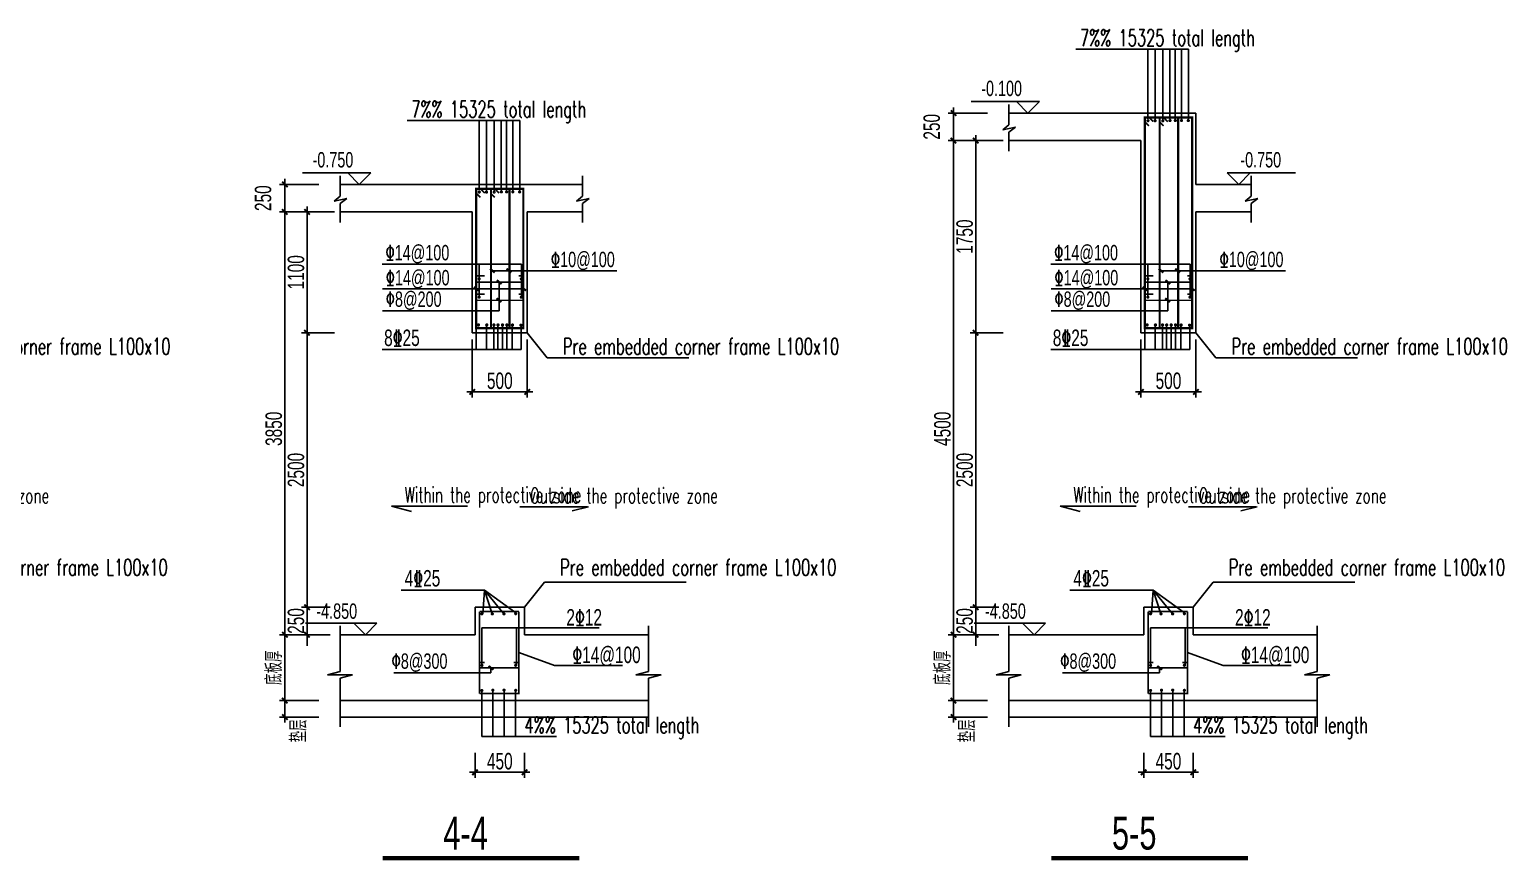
# Model space of a CAD drawing. Extents: x 68709 to 334654, y -65926 to 107615.
# Drawn here: x 180957 to 221328, y 25069 to 47787 of the extents above; entities that cross this region are included whole.
import ezdxf

# ---------------------------------------------------------------- set-up
doc = ezdxf.new("R2010")
doc.units = 0
doc.header["$LTSCALE"] = 2000
doc.header["$MEASUREMENT"] = 0
doc.linetypes.add('RFPM$0$CONTINOUS', pattern=[0])
doc.layers.get('0').update_dxf_attribs({"linetype": 'CONTINUOUS'})
doc.layers.get('Defpoints').update_dxf_attribs({"linetype": 'CONTINUOUS'})
for name, color, linetype in [('RFPM$0$0-详图-line', 6, 'CONTINUOUS'), ('RFPM$0$0-详图-text', 4, 'CONTINUOUS'), ('RFPM$0$0-详图-钢筋', 1, 'CONTINUOUS')]:
    doc.layers.add(name, color=color, linetype=linetype)
doc.styles.add('RFPM$0$link', font='tj03-romand1.shx', dxfattribs={"width": 0.7, "bigfont": 'hztxt5.shx'})
doc.styles.add('TONGJI-FONT', font='simplex.shx', dxfattribs={"width": 0.65})
doc.dimstyles.new('RFPM$0$jg-100p2', dxfattribs={"dimtxt": 300, "dimasz": 100, "dimexe": 100, "dimexo": 100, "dimgap": 50, "dimtad": 1, "dimdec": 0, "dimlfac": 0.5, "dimtxsty": 'RFPM$0$link', "dimblk": 'RFPM$0$0-dim-mark', "dimcen": 100, "dimazin": 2, "dimtfac": 1, "dimtdec": 0, "dimtix": 1, "dimtmove": 2, "dimatfit": 3, "dimldrblk": 'RFPM$0$0-dim-mark', "dimfxl": 0, "dimarcsym": 0})

# ---------------------------------------------------------------- blocks, each defined once
blk = doc.blocks.new('RFPM$0$0-dim-mark')
blk.add_line((-1, 0), (1, 0))
at = {"color": 0, "linetype": 'ByBlock', "const_width": 0.35}
blk.add_lwpolyline([(-0.5, -0.5), (0.5, 0.5)], dxfattribs=at)
blk = doc.blocks.new('*D220')
at = {"layer": 'Defpoints', "color": 0, "transparency": 16777216}
for p in [(518560887, 4145111374), (518561605, 4145111374), (518561605, 4145103674)]:
    blk.add_point(p, dxfattribs=at)
at = {"layer": 'RFPM$0$0-详图-text', "color": 0, "lineweight": -2, "transparency": 16777216}
for p, q in [((518561505, 4145111374), (518560787, 4145111374)), ((518560887, 4145103774), (518560887, 4145111274)), ((518561505, 4145103674), (518560787, 4145103674))]:
    blk.add_line(p, q, dxfattribs=at)
at = {"layer": 'RFPM$0$0-详图-text', "color": 0, "lineweight": -2, "transparency": 16777216, "xscale": 100, "yscale": 100, "zscale": 100}
for p, rotation in [((518560887, 4145111374), 90), ((518560887, 4145103674), 270)]:
    blk.add_blockref('RFPM$0$0-dim-mark', p, dxfattribs=dict(at, rotation=rotation))
at = {"layer": 'RFPM$0$0-详图-text', "color": 0, "transparency": 16777216, "insert": (518560687, 4145107424), "char_height": 300, "attachment_point": 5, "rotation": 90, "style": 'RFPM$0$link'}
blk.add_mtext('\\A1;3850', dxfattribs=at)
blk = doc.blocks.new('*D151')
at = {"layer": 'Defpoints', "color": 0, "transparency": 16777216}
for p in [(518560887, 4145103674), (518561605, 4145103674), (518561605, 4145102474)]:
    blk.add_point(p, dxfattribs=at)
at = {"layer": 'RFPM$0$0-详图-text', "color": 0, "lineweight": -2, "transparency": 16777216}
for p, q in [((518561505, 4145103674), (518560787, 4145103674)), ((518560887, 4145102574), (518560887, 4145103574)), ((518561505, 4145102474), (518560787, 4145102474))]:
    blk.add_line(p, q, dxfattribs=at)
at = {"layer": 'RFPM$0$0-详图-text', "color": 0, "lineweight": -2, "transparency": 16777216, "xscale": 100, "yscale": 100, "zscale": 100}
for p, rotation in [((518560887, 4145103674), 90), ((518560887, 4145102474), 270)]:
    blk.add_blockref('RFPM$0$0-dim-mark', p, dxfattribs=dict(at, rotation=rotation))
at = {"layer": 'RFPM$0$0-详图-text', "color": 0, "transparency": 16777216, "insert": (518560687, 4145103074), "char_height": 300, "attachment_point": 5, "rotation": 90, "style": 'RFPM$0$link'}
blk.add_mtext('\\A1;底板厚', dxfattribs=at)
blk = doc.blocks.new('*D152')
at = {"layer": 'Defpoints', "color": 0, "transparency": 16777216}
for p in [(518560887, 4145102474), (518561605, 4145102474), (518561605, 4145102174)]:
    blk.add_point(p, dxfattribs=at)
at = {"layer": 'RFPM$0$0-详图-text', "color": 0, "lineweight": -2, "transparency": 16777216}
for p, q in [((518561505, 4145102474), (518560787, 4145102474)), ((518560887, 4145102274), (518560887, 4145102374)), ((518561505, 4145102174), (518560787, 4145102174))]:
    blk.add_line(p, q, dxfattribs=at)
at = {"layer": 'RFPM$0$0-详图-text', "color": 0, "lineweight": -2, "transparency": 16777216, "xscale": 100, "yscale": 100, "zscale": 100}
for p, rotation in [((518560887, 4145102474), 90), ((518560887, 4145102174), 270)]:
    blk.add_blockref('RFPM$0$0-dim-mark', p, dxfattribs=dict(at, rotation=rotation))
at = {"layer": 'RFPM$0$0-详图-text', "color": 0, "transparency": 16777216, "insert": (518561137, 4145101924), "char_height": 300, "attachment_point": 5, "rotation": 90, "style": 'RFPM$0$link'}
blk.add_mtext('\\A1;垫层', dxfattribs=at)
blk = doc.blocks.new('*D153')
at = {"layer": 'Defpoints', "color": 0, "transparency": 16777216}
for p in [(518564351, 4145101624), (518565251, 4145101624), (518564351, 4145101169)]:
    blk.add_point(p, dxfattribs=at)
at = {"layer": 'RFPM$0$0-详图-text', "color": 0, "lineweight": -2, "transparency": 16777216}
for p, q in [((518564351, 4145101524), (518564351, 4145101069)), ((518565251, 4145101524), (518565251, 4145101069)), ((518565151, 4145101169), (518564451, 4145101169))]:
    blk.add_line(p, q, dxfattribs=at)
at = {"layer": 'RFPM$0$0-详图-text', "color": 0, "lineweight": -2, "transparency": 16777216, "xscale": 100, "yscale": 100, "zscale": 100, "rotation": 180}
blk.add_blockref('RFPM$0$0-dim-mark', (518564351, 4145101169), dxfattribs=at)
at = {"layer": 'RFPM$0$0-详图-text', "color": 0, "lineweight": -2, "transparency": 16777216, "xscale": 100, "yscale": 100, "zscale": 100}
blk.add_blockref('RFPM$0$0-dim-mark', (518565251, 4145101169), dxfattribs=at)
at = {"layer": 'RFPM$0$0-详图-text', "color": 0, "transparency": 16777216, "insert": (518564801, 4145101369), "char_height": 300, "attachment_point": 5, "style": 'RFPM$0$link'}
blk.add_mtext('\\A1;450', dxfattribs=at)
blk = doc.blocks.new('*D154')
at = {"layer": 'Defpoints', "color": 0, "transparency": 16777216}
for p in [(518560887, 4145111874), (518561605, 4145111874), (518561605, 4145111374)]:
    blk.add_point(p, dxfattribs=at)
at = {"layer": 'RFPM$0$0-详图-text', "color": 0, "lineweight": -2, "transparency": 16777216}
for p, q in [((518561505, 4145111874), (518560787, 4145111874)), ((518560887, 4145111474), (518560887, 4145111774)), ((518561505, 4145111374), (518560787, 4145111374))]:
    blk.add_line(p, q, dxfattribs=at)
at = {"layer": 'RFPM$0$0-详图-text', "color": 0, "lineweight": -2, "transparency": 16777216, "xscale": 100, "yscale": 100, "zscale": 100}
for p, rotation in [((518560887, 4145111874), 90), ((518560887, 4145111374), 270)]:
    blk.add_blockref('RFPM$0$0-dim-mark', p, dxfattribs=dict(at, rotation=rotation))
at = {"layer": 'RFPM$0$0-详图-text', "color": 0, "transparency": 16777216, "insert": (518560492, 4145111624), "char_height": 300, "attachment_point": 5, "rotation": 90, "style": 'RFPM$0$link'}
blk.add_mtext('\\A1;250', dxfattribs=at)
blk = doc.blocks.new('*D155')
at = {"layer": 'Defpoints', "color": 0, "transparency": 16777216}
for p in [(518561812, 4145104174), (518561291, 4145103674), (518561812, 4145103674)]:
    blk.add_point(p, dxfattribs=at)
at = {"layer": 'RFPM$0$0-详图-text', "color": 0, "lineweight": -2, "transparency": 16777216}
for p, q in [((518561291, 4145104274), (518561291, 4145104374)), ((518561712, 4145104174), (518561191, 4145104174)), ((518561291, 4145104174), (518561291, 4145103674)), ((518561712, 4145103674), (518561191, 4145103674)), ((518561291, 4145103574), (518561291, 4145103474))]:
    blk.add_line(p, q, dxfattribs=at)
at = {"layer": 'RFPM$0$0-详图-text', "color": 0, "lineweight": -2, "transparency": 16777216, "xscale": 100, "yscale": 100, "zscale": 100}
for p, rotation in [((518561291, 4145104174), 270), ((518561291, 4145103674), 90)]:
    blk.add_blockref('RFPM$0$0-dim-mark', p, dxfattribs=dict(at, rotation=rotation))
at = {"layer": 'RFPM$0$0-详图-text', "color": 0, "transparency": 16777216, "insert": (518561091, 4145103924), "char_height": 300, "attachment_point": 5, "rotation": 90, "style": 'RFPM$0$link'}
blk.add_mtext('\\A1;250', dxfattribs=at)
blk = doc.blocks.new('*D156')
at = {"layer": 'Defpoints', "color": 0, "transparency": 16777216}
for p in [(518561291, 4145109174), (518561792, 4145109174), (518561812, 4145104174)]:
    blk.add_point(p, dxfattribs=at)
at = {"layer": 'RFPM$0$0-详图-text', "color": 0, "lineweight": -2, "transparency": 16777216}
for p, q in [((518561692, 4145109174), (518561191, 4145109174)), ((518561291, 4145104274), (518561291, 4145109074)), ((518561712, 4145104174), (518561191, 4145104174))]:
    blk.add_line(p, q, dxfattribs=at)
at = {"layer": 'RFPM$0$0-详图-text', "color": 0, "lineweight": -2, "transparency": 16777216, "xscale": 100, "yscale": 100, "zscale": 100}
for p, rotation in [((518561291, 4145109174), 90), ((518561291, 4145104174), 270)]:
    blk.add_blockref('RFPM$0$0-dim-mark', p, dxfattribs=dict(at, rotation=rotation))
at = {"layer": 'RFPM$0$0-详图-text', "color": 0, "transparency": 16777216, "insert": (518561091, 4145106674), "char_height": 300, "attachment_point": 5, "rotation": 90, "style": 'RFPM$0$link'}
blk.add_mtext('\\A1;2500', dxfattribs=at)
blk = doc.blocks.new('*D157')
at = {"layer": 'Defpoints', "color": 0, "transparency": 16777216}
for p in [(518561291, 4145111374), (518561892, 4145111374), (518561892, 4145109174)]:
    blk.add_point(p, dxfattribs=at)
at = {"layer": 'RFPM$0$0-详图-text', "color": 0, "lineweight": -2, "transparency": 16777216}
for p, q in [((518561792, 4145111374), (518561191, 4145111374)), ((518561291, 4145109274), (518561291, 4145111274)), ((518561792, 4145109174), (518561191, 4145109174))]:
    blk.add_line(p, q, dxfattribs=at)
at = {"layer": 'RFPM$0$0-详图-text', "color": 0, "lineweight": -2, "transparency": 16777216, "xscale": 100, "yscale": 100, "zscale": 100}
for p, rotation in [((518561291, 4145111374), 90), ((518561291, 4145109174), 270)]:
    blk.add_blockref('RFPM$0$0-dim-mark', p, dxfattribs=dict(at, rotation=rotation))
at = {"layer": 'RFPM$0$0-详图-text', "color": 0, "transparency": 16777216, "insert": (518561091, 4145110274), "char_height": 300, "attachment_point": 5, "rotation": 90, "style": 'RFPM$0$link'}
blk.add_mtext('\\A1;1100', dxfattribs=at)
blk = doc.blocks.new('*D158')
at = {"layer": 'Defpoints', "color": 0, "transparency": 16777216}
for p in [(518564301, 4145109148), (518565301, 4145109148), (518564301, 4145108097)]:
    blk.add_point(p, dxfattribs=at)
at = {"layer": 'RFPM$0$0-详图-text', "color": 0, "lineweight": -2, "transparency": 16777216}
for p, q in [((518564301, 4145109048), (518564301, 4145107997)), ((518565301, 4145109048), (518565301, 4145107997)), ((518565201, 4145108097), (518564401, 4145108097))]:
    blk.add_line(p, q, dxfattribs=at)
at = {"layer": 'RFPM$0$0-详图-text', "color": 0, "lineweight": -2, "transparency": 16777216, "xscale": 100, "yscale": 100, "zscale": 100, "rotation": 180}
blk.add_blockref('RFPM$0$0-dim-mark', (518564301, 4145108097), dxfattribs=at)
at = {"layer": 'RFPM$0$0-详图-text', "color": 0, "lineweight": -2, "transparency": 16777216, "xscale": 100, "yscale": 100, "zscale": 100}
blk.add_blockref('RFPM$0$0-dim-mark', (518565301, 4145108097), dxfattribs=at)
at = {"layer": 'RFPM$0$0-详图-text', "color": 0, "transparency": 16777216, "insert": (518564801, 4145108297), "char_height": 300, "attachment_point": 5, "style": 'RFPM$0$link'}
blk.add_mtext('\\A1;500', dxfattribs=at)
blk = doc.blocks.new('*D159')
at = {"layer": 'Defpoints', "color": 0, "transparency": 16777216}
for p in [(518573062, 4145112674), (518573780, 4145112674), (518573780, 4145103674)]:
    blk.add_point(p, dxfattribs=at)
at = {"layer": 'RFPM$0$0-详图-text', "color": 0, "lineweight": -2, "transparency": 16777216}
for p, q in [((518573680, 4145112674), (518572962, 4145112674)), ((518573062, 4145103774), (518573062, 4145112574)), ((518573680, 4145103674), (518572962, 4145103674))]:
    blk.add_line(p, q, dxfattribs=at)
at = {"layer": 'RFPM$0$0-详图-text', "color": 0, "lineweight": -2, "transparency": 16777216, "xscale": 100, "yscale": 100, "zscale": 100}
for p, rotation in [((518573062, 4145112674), 90), ((518573062, 4145103674), 270)]:
    blk.add_blockref('RFPM$0$0-dim-mark', p, dxfattribs=dict(at, rotation=rotation))
at = {"layer": 'RFPM$0$0-详图-text', "color": 0, "transparency": 16777216, "insert": (518572862, 4145107424), "char_height": 300, "attachment_point": 5, "rotation": 90, "style": 'RFPM$0$link'}
blk.add_mtext('\\A1;4500', dxfattribs=at)
blk = doc.blocks.new('*D160')
at = {"layer": 'Defpoints', "color": 0, "transparency": 16777216}
for p in [(518573062, 4145103674), (518573780, 4145103674), (518573780, 4145102474)]:
    blk.add_point(p, dxfattribs=at)
at = {"layer": 'RFPM$0$0-详图-text', "color": 0, "lineweight": -2, "transparency": 16777216}
for p, q in [((518573680, 4145103674), (518572962, 4145103674)), ((518573062, 4145102574), (518573062, 4145103574)), ((518573680, 4145102474), (518572962, 4145102474))]:
    blk.add_line(p, q, dxfattribs=at)
at = {"layer": 'RFPM$0$0-详图-text', "color": 0, "lineweight": -2, "transparency": 16777216, "xscale": 100, "yscale": 100, "zscale": 100}
for p, rotation in [((518573062, 4145103674), 90), ((518573062, 4145102474), 270)]:
    blk.add_blockref('RFPM$0$0-dim-mark', p, dxfattribs=dict(at, rotation=rotation))
at = {"layer": 'RFPM$0$0-详图-text', "color": 0, "transparency": 16777216, "insert": (518572862, 4145103074), "char_height": 300, "attachment_point": 5, "rotation": 90, "style": 'RFPM$0$link'}
blk.add_mtext('\\A1;底板厚', dxfattribs=at)
blk = doc.blocks.new('*D161')
at = {"layer": 'Defpoints', "color": 0, "transparency": 16777216}
for p in [(518573062, 4145102474), (518573780, 4145102474), (518573780, 4145102174)]:
    blk.add_point(p, dxfattribs=at)
at = {"layer": 'RFPM$0$0-详图-text', "color": 0, "lineweight": -2, "transparency": 16777216}
for p, q in [((518573680, 4145102474), (518572962, 4145102474)), ((518573062, 4145102274), (518573062, 4145102374)), ((518573680, 4145102174), (518572962, 4145102174))]:
    blk.add_line(p, q, dxfattribs=at)
at = {"layer": 'RFPM$0$0-详图-text', "color": 0, "lineweight": -2, "transparency": 16777216, "xscale": 100, "yscale": 100, "zscale": 100}
for p, rotation in [((518573062, 4145102474), 90), ((518573062, 4145102174), 270)]:
    blk.add_blockref('RFPM$0$0-dim-mark', p, dxfattribs=dict(at, rotation=rotation))
at = {"layer": 'RFPM$0$0-详图-text', "color": 0, "transparency": 16777216, "insert": (518573312, 4145101924), "char_height": 300, "attachment_point": 5, "rotation": 90, "style": 'RFPM$0$link'}
blk.add_mtext('\\A1;垫层', dxfattribs=at)
blk = doc.blocks.new('*D162')
at = {"layer": 'Defpoints', "color": 0, "transparency": 16777216}
for p in [(518576526, 4145101624), (518577426, 4145101624), (518576526, 4145101169)]:
    blk.add_point(p, dxfattribs=at)
at = {"layer": 'RFPM$0$0-详图-text', "color": 0, "lineweight": -2, "transparency": 16777216}
for p, q in [((518576526, 4145101524), (518576526, 4145101069)), ((518577426, 4145101524), (518577426, 4145101069)), ((518577326, 4145101169), (518576626, 4145101169))]:
    blk.add_line(p, q, dxfattribs=at)
at = {"layer": 'RFPM$0$0-详图-text', "color": 0, "lineweight": -2, "transparency": 16777216, "xscale": 100, "yscale": 100, "zscale": 100, "rotation": 180}
blk.add_blockref('RFPM$0$0-dim-mark', (518576526, 4145101169), dxfattribs=at)
at = {"layer": 'RFPM$0$0-详图-text', "color": 0, "lineweight": -2, "transparency": 16777216, "xscale": 100, "yscale": 100, "zscale": 100}
blk.add_blockref('RFPM$0$0-dim-mark', (518577426, 4145101169), dxfattribs=at)
at = {"layer": 'RFPM$0$0-详图-text', "color": 0, "transparency": 16777216, "insert": (518576976, 4145101369), "char_height": 300, "attachment_point": 5, "style": 'RFPM$0$link'}
blk.add_mtext('\\A1;450', dxfattribs=at)
blk = doc.blocks.new('*D163')
at = {"layer": 'Defpoints', "color": 0, "transparency": 16777216}
for p in [(518573062, 4145113174), (518573780, 4145113174), (518573780, 4145112674)]:
    blk.add_point(p, dxfattribs=at)
at = {"layer": 'RFPM$0$0-详图-text', "color": 0, "lineweight": -2, "transparency": 16777216}
for p, q in [((518573680, 4145113174), (518572962, 4145113174)), ((518573062, 4145112774), (518573062, 4145113074)), ((518573680, 4145112674), (518572962, 4145112674))]:
    blk.add_line(p, q, dxfattribs=at)
at = {"layer": 'RFPM$0$0-详图-text', "color": 0, "lineweight": -2, "transparency": 16777216, "xscale": 100, "yscale": 100, "zscale": 100}
for p, rotation in [((518573062, 4145113174), 90), ((518573062, 4145112674), 270)]:
    blk.add_blockref('RFPM$0$0-dim-mark', p, dxfattribs=dict(at, rotation=rotation))
at = {"layer": 'RFPM$0$0-详图-text', "color": 0, "transparency": 16777216, "insert": (518572667, 4145112924), "char_height": 300, "attachment_point": 5, "rotation": 90, "style": 'RFPM$0$link'}
blk.add_mtext('\\A1;250', dxfattribs=at)
blk = doc.blocks.new('*D164')
at = {"layer": 'Defpoints', "color": 0, "transparency": 16777216}
for p in [(518573987, 4145104174), (518573466, 4145103674), (518573987, 4145103674)]:
    blk.add_point(p, dxfattribs=at)
at = {"layer": 'RFPM$0$0-详图-text', "color": 0, "lineweight": -2, "transparency": 16777216}
for p, q in [((518573466, 4145104274), (518573466, 4145104374)), ((518573887, 4145104174), (518573366, 4145104174)), ((518573466, 4145104174), (518573466, 4145103674)), ((518573887, 4145103674), (518573366, 4145103674)), ((518573466, 4145103574), (518573466, 4145103474))]:
    blk.add_line(p, q, dxfattribs=at)
at = {"layer": 'RFPM$0$0-详图-text', "color": 0, "lineweight": -2, "transparency": 16777216, "xscale": 100, "yscale": 100, "zscale": 100}
for p, rotation in [((518573466, 4145104174), 270), ((518573466, 4145103674), 90)]:
    blk.add_blockref('RFPM$0$0-dim-mark', p, dxfattribs=dict(at, rotation=rotation))
at = {"layer": 'RFPM$0$0-详图-text', "color": 0, "transparency": 16777216, "insert": (518573266, 4145103924), "char_height": 300, "attachment_point": 5, "rotation": 90, "style": 'RFPM$0$link'}
blk.add_mtext('\\A1;250', dxfattribs=at)
blk = doc.blocks.new('*D165')
at = {"layer": 'Defpoints', "color": 0, "transparency": 16777216}
for p in [(518573466, 4145109174), (518573967, 4145109174), (518573987, 4145104174)]:
    blk.add_point(p, dxfattribs=at)
at = {"layer": 'RFPM$0$0-详图-text', "color": 0, "lineweight": -2, "transparency": 16777216}
for p, q in [((518573867, 4145109174), (518573366, 4145109174)), ((518573466, 4145104274), (518573466, 4145109074)), ((518573887, 4145104174), (518573366, 4145104174))]:
    blk.add_line(p, q, dxfattribs=at)
at = {"layer": 'RFPM$0$0-详图-text', "color": 0, "lineweight": -2, "transparency": 16777216, "xscale": 100, "yscale": 100, "zscale": 100}
for p, rotation in [((518573466, 4145109174), 90), ((518573466, 4145104174), 270)]:
    blk.add_blockref('RFPM$0$0-dim-mark', p, dxfattribs=dict(at, rotation=rotation))
at = {"layer": 'RFPM$0$0-详图-text', "color": 0, "transparency": 16777216, "insert": (518573266, 4145106674), "char_height": 300, "attachment_point": 5, "rotation": 90, "style": 'RFPM$0$link'}
blk.add_mtext('\\A1;2500', dxfattribs=at)
blk = doc.blocks.new('*D166')
at = {"layer": 'Defpoints', "color": 0, "transparency": 16777216}
for p in [(518573466, 4145112674), (518574067, 4145112674), (518574067, 4145109174)]:
    blk.add_point(p, dxfattribs=at)
at = {"layer": 'RFPM$0$0-详图-text', "color": 0, "lineweight": -2, "transparency": 16777216}
for p, q in [((518573967, 4145112674), (518573366, 4145112674)), ((518573466, 4145109274), (518573466, 4145112574)), ((518573967, 4145109174), (518573366, 4145109174))]:
    blk.add_line(p, q, dxfattribs=at)
at = {"layer": 'RFPM$0$0-详图-text', "color": 0, "lineweight": -2, "transparency": 16777216, "xscale": 100, "yscale": 100, "zscale": 100}
for p, rotation in [((518573466, 4145112674), 90), ((518573466, 4145109174), 270)]:
    blk.add_blockref('RFPM$0$0-dim-mark', p, dxfattribs=dict(at, rotation=rotation))
at = {"layer": 'RFPM$0$0-详图-text', "color": 0, "transparency": 16777216, "insert": (518573266, 4145110924), "char_height": 300, "attachment_point": 5, "rotation": 90, "style": 'RFPM$0$link'}
blk.add_mtext('\\A1;1750', dxfattribs=at)
blk = doc.blocks.new('*D191')
at = {"layer": 'Defpoints', "color": 0, "transparency": 16777216}
for p in [(518576476, 4145109148), (518577476, 4145109148), (518576476, 4145108097)]:
    blk.add_point(p, dxfattribs=at)
at = {"layer": 'RFPM$0$0-详图-text', "color": 0, "lineweight": -2, "transparency": 16777216}
for p, q in [((518576476, 4145109048), (518576476, 4145107997)), ((518577476, 4145109048), (518577476, 4145107997)), ((518577376, 4145108097), (518576576, 4145108097))]:
    blk.add_line(p, q, dxfattribs=at)
at = {"layer": 'RFPM$0$0-详图-text', "color": 0, "lineweight": -2, "transparency": 16777216, "xscale": 100, "yscale": 100, "zscale": 100, "rotation": 180}
blk.add_blockref('RFPM$0$0-dim-mark', (518576476, 4145108097), dxfattribs=at)
at = {"layer": 'RFPM$0$0-详图-text', "color": 0, "lineweight": -2, "transparency": 16777216, "xscale": 100, "yscale": 100, "zscale": 100}
blk.add_blockref('RFPM$0$0-dim-mark', (518577476, 4145108097), dxfattribs=at)
at = {"layer": 'RFPM$0$0-详图-text', "color": 0, "transparency": 16777216, "insert": (518576976, 4145108297), "char_height": 300, "attachment_point": 5, "style": 'RFPM$0$link'}
blk.add_mtext('\\A1;500', dxfattribs=at)
blk = doc.blocks.new('RFPM')
at = {"layer": 'RFPM$0$0-详图-line'}
for p, q in [((518574066.9, 4145113328.1), (518574066.9, 4145112960.8)), ((518574066.9, 4145112960.8), (518573958.2, 4145112869.4)), ((518576476, 4145113174.2), (518574066.9, 4145113174.2)), ((518577126, 4145113174.2), (518576476, 4145113174.2)), ((518577126, 4145113174.2), (518577476, 4145113174.2)), ((518577476, 4145111874.2), (518577476, 4145113174.2)), ((518573958.2, 4145112869.4), (518574189.7, 4145112917.5)), ((518574189.7, 4145112917.5), (518574066.9, 4145112825.5)), ((518574066.9, 4145112825.5), (518574066.9, 4145112478.1)), ((518576476, 4145112674.2), (518574066.9, 4145112674.2)), ((518576476, 4145112674.2), (518576476, 4145109174.2)), ((518561891.8, 4145112028.1), (518561891.8, 4145111660.8)), ((518566308.2, 4145112028.1), (518566308.2, 4145111660.8)), ((518578483.3, 4145112028.1), (518578483.3, 4145111660.8)), ((518561891.8, 4145111660.8), (518561783.1, 4145111569.4)), ((518561783.1, 4145111569.4), (518562014.6, 4145111617.5)), ((518564950.9, 4145111874.2), (518561891.8, 4145111874.2)), ((518562014.6, 4145111617.5), (518561891.8, 4145111525.5)), ((518564950.9, 4145111874.2), (518566308.2, 4145111874.2)), ((518566308.2, 4145111660.8), (518566199.5, 4145111569.4)), ((518566199.5, 4145111569.4), (518566431, 4145111617.5)), ((518566431, 4145111617.5), (518566308.2, 4145111525.5)), ((518577476, 4145111874.2), (518578483.3, 4145111874.2)), ((518578483.3, 4145111660.8), (518578374.6, 4145111569.4)), ((518578374.6, 4145111569.4), (518578606.1, 4145111617.5)), ((518578606.1, 4145111617.5), (518578483.3, 4145111525.5)), ((518561891.8, 4145111525.5), (518561891.8, 4145111178.1)), ((518564300.9, 4145111374.2), (518561891.8, 4145111374.2)), ((518564300.9, 4145111374.2), (518564300.9, 4145109174.2)), ((518565300.9, 4145111374.2), (518566308.2, 4145111374.2)), ((518565300.9, 4145111374.2), (518565300.9, 4145109174.2)), ((518566308.2, 4145111525.5), (518566308.2, 4145111178.1)), ((518577476, 4145111374.2), (518578483.3, 4145111374.2)), ((518577476, 4145111374.2), (518577476, 4145109174.2)), ((518578483.3, 4145111525.5), (518578483.3, 4145111178.1)), ((518565300.9, 4145109174.2), (518564300.9, 4145109174.2)), ((518577476, 4145109174.2), (518576476, 4145109174.2)), ((518565250.9, 4145104174.2), (518564350.9, 4145104174.2)), ((518564350.9, 4145104174.2), (518564350.9, 4145103674.2)), ((518565250.9, 4145104174.2), (518565250.9, 4145103674.2)), ((518577426, 4145104174.2), (518576526, 4145104174.2)), ((518576526, 4145104174.2), (518576526, 4145103674.2)), ((518577426, 4145104174.2), (518577426, 4145103674.2)), ((518561891.8, 4145103003.7), (518561891.8, 4145103834)), ((518567508.9, 4145103003.7), (518567508.9, 4145103834)), ((518574066.9, 4145103003.7), (518574066.9, 4145103834)), ((518579683.9, 4145103003.7), (518579683.9, 4145103834)), ((518564350.9, 4145103674.2), (518561891.8, 4145103674.2)), ((518567508.9, 4145103674.2), (518565250.9, 4145103674.2)), ((518576526, 4145103674.2), (518574066.9, 4145103674.2)), ((518579683.9, 4145103674.2), (518577426, 4145103674.2)), ((518561661.5, 4145102942), (518561891.8, 4145103003.7)), ((518562122.1, 4145102942), (518561661.5, 4145102942)), ((518561891.8, 4145102880.3), (518562122.1, 4145102942)), ((518561891.8, 4145101993.6), (518561891.8, 4145102880.3)), ((518567278.6, 4145102942), (518567508.9, 4145103003.7)), ((518567739.1, 4145102942), (518567278.6, 4145102942)), ((518567508.9, 4145102880.3), (518567739.1, 4145102942)), ((518567508.9, 4145101993.6), (518567508.9, 4145102880.3)), ((518573836.6, 4145102942), (518574066.9, 4145103003.7)), ((518574297.1, 4145102942), (518573836.6, 4145102942)), ((518574066.9, 4145102880.3), (518574297.1, 4145102942)), ((518574066.9, 4145101993.6), (518574066.9, 4145102880.3)), ((518579453.7, 4145102942), (518579683.9, 4145103003.7)), ((518579914.2, 4145102942), (518579453.7, 4145102942)), ((518579683.9, 4145102880.3), (518579914.2, 4145102942)), ((518579683.9, 4145101993.6), (518579683.9, 4145102880.3)), ((518567508.9, 4145102474.2), (518561891.8, 4145102474.2)), ((518579683.9, 4145102474.2), (518574066.9, 4145102474.2)), ((518567508.9, 4145102174.2), (518561891.8, 4145102174.2)), ((518579683.9, 4145102174.2), (518574066.9, 4145102174.2))]:
    blk.add_line(p, q, dxfattribs=at)
at = {"layer": 'RFPM$0$0-详图-text'}
for p, q in [((518577338.7, 4145114336.5), (518575292.4, 4145114336.5)), ((518576599.6, 4145113067.1), (518576599.6, 4145114336.5)), ((518576732.1, 4145113065.9), (518576732.1, 4145114336.5)), ((518576871.4, 4145113065.9), (518576871.4, 4145114336.5)), ((518577002.5, 4145113070), (518577002.5, 4145114336.5)), ((518577096.7, 4145113070), (518577096.7, 4145114336.5)), ((518577214.4, 4145113070), (518577214.4, 4145114336.5)), ((518577338.7, 4145113070), (518577338.7, 4145114336.5)), ((518574626.5, 4145113384.2), (518573382.1, 4145113384.2)), ((518574416.5, 4145113174.2), (518574206.5, 4145113384.2)), ((518574626.5, 4145113384.2), (518574416.5, 4145113174.2)), ((518565163.6, 4145113036.5), (518563117.3, 4145113036.5)), ((518564424.5, 4145111767.1), (518564424.5, 4145113036.5)), ((518564557, 4145111765.9), (518564557, 4145113036.5)), ((518564696.3, 4145111765.9), (518564696.3, 4145113036.5)), ((518564827.4, 4145111770), (518564827.4, 4145113036.5)), ((518564921.6, 4145111770), (518564921.6, 4145113036.5)), ((518565039.3, 4145111770), (518565039.3, 4145113036.5)), ((518565163.6, 4145111770), (518565163.6, 4145113036.5)), ((518562451.5, 4145112084.2), (518561207, 4145112084.2)), ((518562241.5, 4145111874.2), (518562031.5, 4145112084.2)), ((518562451.5, 4145112084.2), (518562241.5, 4145111874.2)), ((518578046.5, 4145112084.2), (518579291, 4145112084.2)), ((518578046.5, 4145112084.2), (518578256.5, 4145111874.2)), ((518578256.5, 4145111874.2), (518578466.5, 4145112084.2)), ((518565193.5, 4145110422.9), (518562661.9, 4145110422.9)), ((518564425.6, 4145109808.1), (518564425.6, 4145110422.9)), ((518566929.5, 4145110303.9), (518564665.1, 4145110303.9)), ((518565193.5, 4145109805.6), (518565193.5, 4145110422.9)), ((518577368.6, 4145110422.9), (518574836.9, 4145110422.9)), ((518576600.7, 4145109808.1), (518576600.7, 4145110422.9)), ((518579104.5, 4145110303.9), (518576840.2, 4145110303.9)), ((518577368.6, 4145109805.6), (518577368.6, 4145110422.9)), ((518564790.2, 4145109572.2), (518564790.2, 4145110096.3)), ((518576965.3, 4145109572.2), (518576965.3, 4145110096.3)), ((518565235.6, 4145109971.7), (518562666.7, 4145109971.7)), ((518577410.6, 4145109971.7), (518574841.8, 4145109971.7)), ((518564790.2, 4145109572.2), (518562666.7, 4145109572.2)), ((518576965.3, 4145109572.2), (518574841.8, 4145109572.2)), ((518565300.9, 4145109174.2), (518565663.6, 4145108716.4)), ((518577476, 4145109174.2), (518577838.7, 4145108716.4)), ((518568242.2, 4145108716.4), (518565663.6, 4145108716.4)), ((518580417.2, 4145108716.4), (518577838.7, 4145108716.4)), ((518562828.7, 4145106015.8), (518563194.8, 4145105917.8)), ((518564211.2, 4145106015.8), (518562828.7, 4145106015.8)), ((518566396.9, 4145106001.8), (518565164.5, 4145106001.8)), ((518566414.3, 4145106001.8), (518566118.2, 4145105930.4)), ((518575003.7, 4145106015.8), (518575369.9, 4145105917.8)), ((518576386.3, 4145106015.8), (518575003.7, 4145106015.8)), ((518578572, 4145106001.8), (518577339.6, 4145106001.8)), ((518578589.4, 4145106001.8), (518578293.3, 4145105930.4)), ((518565250.9, 4145104174.2), (518565613.6, 4145104632)), ((518568192.2, 4145104632), (518565613.6, 4145104632)), ((518577426, 4145104174.2), (518577788.7, 4145104632)), ((518580367.2, 4145104632), (518577788.7, 4145104632)), ((518564520.5, 4145104486.8), (518563007.8, 4145104486.8)), ((518564490.3, 4145104054.9), (518564520.5, 4145104486.8)), ((518564520.5, 4145104486.8), (518564664.7, 4145104053.1)), ((518564520.5, 4145104486.8), (518565090.7, 4145104072)), ((518564877.2, 4145104053.1), (518564520.5, 4145104486.8)), ((518576695.6, 4145104486.8), (518575182.8, 4145104486.8)), ((518576665.4, 4145104054.9), (518576695.6, 4145104486.8)), ((518576695.6, 4145104486.8), (518576839.8, 4145104053.1)), ((518576695.6, 4145104486.8), (518577265.7, 4145104072)), ((518577052.3, 4145104053.1), (518576695.6, 4145104486.8)), ((518562564.3, 4145103884.2), (518561264.6, 4145103884.2)), ((518562354.3, 4145103674.2), (518562144.3, 4145103884.2)), ((518562564.3, 4145103884.2), (518562354.3, 4145103674.2)), ((518574739.4, 4145103884.2), (518573439.7, 4145103884.2)), ((518574529.4, 4145103674.2), (518574319.4, 4145103884.2)), ((518574739.4, 4145103884.2), (518574529.4, 4145103674.2)), ((518564475.6, 4145103129.5), (518564475.6, 4145103798.6)), ((518564475.6, 4145103798.6), (518566611.2, 4145103798.6)), ((518565105.4, 4145103117.3), (518565105.4, 4145103798.6)), ((518576650.7, 4145103129.5), (518576650.7, 4145103798.6)), ((518576650.7, 4145103798.6), (518578786.3, 4145103798.6)), ((518577280.4, 4145103117.3), (518577280.4, 4145103798.6)), ((518565796.4, 4145103112.9), (518565149.4, 4145103348.3)), ((518577971.4, 4145103112.9), (518577324.5, 4145103348.3)), ((518564640.5, 4145103070.9), (518564640.5, 4145102978.4)), ((518567038, 4145103112.9), (518565796.4, 4145103112.9)), ((518576815.6, 4145103070.9), (518576815.6, 4145102978.4)), ((518579213.1, 4145103112.9), (518577971.4, 4145103112.9)), ((518564640.5, 4145102978.4), (518562870.7, 4145102978.4)), ((518576815.6, 4145102978.4), (518575045.8, 4145102978.4)), ((518564476.2, 4145101823.5), (518564476.2, 4145102673.3)), ((518564675.6, 4145101831.9), (518564675.6, 4145102679.9)), ((518564878.6, 4145101831.9), (518564878.6, 4145102679.9)), ((518565085.3, 4145101823.5), (518565085.3, 4145102674.8)), ((518576651.3, 4145101823.5), (518576651.3, 4145102673.3)), ((518576850.7, 4145101831.9), (518576850.7, 4145102679.9)), ((518577053.7, 4145101831.9), (518577053.7, 4145102679.9)), ((518577260.3, 4145101823.5), (518577260.3, 4145102674.8)), ((518565831, 4145101823.5), (518564476.2, 4145101823.5)), ((518578006.1, 4145101823.5), (518576651.3, 4145101823.5))]:
    blk.add_line(p, q, dxfattribs=at)
at = {"layer": 'RFPM$0$0-详图-text', "linetype": 'RFPM$0$CONTINOUS'}
for p, q in [((518564370.1, 4145109324.6), (518564370.1, 4145108866.6)), ((518564557.2, 4145109322.9), (518564557.2, 4145108866.6)), ((518564692.5, 4145109322.9), (518564692.5, 4145108866.6)), ((518564767.7, 4145109322.9), (518564767.7, 4145108866.6)), ((518564849.5, 4145109322.9), (518564849.5, 4145108866.6)), ((518564928.8, 4145109322.9), (518564928.8, 4145108866.6)), ((518565027.2, 4145109331.3), (518565027.2, 4145108866.6)), ((518565189.9, 4145109321.2), (518565189.9, 4145108866.6)), ((518576545.1, 4145109324.6), (518576545.1, 4145108866.6)), ((518576732.3, 4145109322.9), (518576732.3, 4145108866.6)), ((518576867.6, 4145109322.9), (518576867.6, 4145108866.6)), ((518576942.8, 4145109322.9), (518576942.8, 4145108866.6)), ((518577024.6, 4145109322.9), (518577024.6, 4145108866.6)), ((518577103.9, 4145109322.9), (518577103.9, 4145108866.6)), ((518577202.2, 4145109331.3), (518577202.2, 4145108866.6)), ((518577365, 4145109321.2), (518577365, 4145108866.6)), ((518562661.9, 4145108866.6), (518565189.9, 4145108866.6)), ((518574836.9, 4145108866.6), (518577365, 4145108866.6))]:
    blk.add_line(p, q, dxfattribs=at)
at = {"layer": 'RFPM$0$0-详图-text'}
for points, const_width in [([(518564708.9, 4145110269), (518564621.3, 4145110338.9)], 40), ([(518565011, 4145110269), (518564923.5, 4145110338.9)], 40), ([(518576884, 4145110269), (518576796.4, 4145110338.9)], 40), ([(518577186.1, 4145110269), (518577098.6, 4145110338.9)], 40), ([(518564420, 4145109940.3), (518564332.4, 4145110010.2)], 40), ([(518564834, 4145110061.3), (518564746.4, 4145110131.3)], 40), ([(518565279.3, 4145109940.3), (518565191.8, 4145110010.2)], 40), ([(518576595, 4145109940.3), (518576507.5, 4145110010.2)], 40), ([(518577009, 4145110061.3), (518576921.5, 4145110131.3)], 40), ([(518577454.4, 4145109940.3), (518577366.9, 4145110010.2)], 40), ([(518564829.5, 4145109732.2), (518564742, 4145109802.1)], 40), ([(518577004.6, 4145109732.2), (518576917, 4145109802.1)], 40), ([(518565300.9, 4145109174.2), (518565300.9, 4145109354.2)], 30), ([(518577476, 4145109174.2), (518577476, 4145109354.2)], 30), ([(518565300.9, 4145109174.2), (518565170.9, 4145109174.2)], 30), ([(518577476, 4145109174.2), (518577346, 4145109174.2)], 30), ([(518565250.9, 4145104174.2), (518565070.9, 4145104174.2)], 30), ([(518565250.9, 4145104174.2), (518565250.9, 4145103994.2)], 30), ([(518577426, 4145104174.2), (518577246, 4145104174.2)], 30), ([(518577426, 4145104174.2), (518577426, 4145103994.2)], 30), ([(518564684.3, 4145103035.9), (518564596.8, 4145103105.9)], 40), ([(518576859.4, 4145103035.9), (518576771.8, 4145103105.9)], 40), ([(518562667.2, 4145099603), (518566246.7, 4145099603)], 80), ([(518574842.2, 4145099603), (518578421.7, 4145099603)], 80)]:
    blk.add_lwpolyline(points, dxfattribs=dict(at, const_width=const_width))
at = {"layer": 'RFPM$0$0-详图-钢筋'}
for points, const_width in [([(518576546, 4145109257.2), (518577406, 4145109257.2), (518577406, 4145113094.1), (518576546, 4145113094.1), (518576546, 4145109257.2)], 40), ([(518576553.5, 4145113008.8), (518576622.6, 4145112939.8)], 30), ([(518576631.2, 4145113086.6), (518576700.3, 4145113017.5)], 30), ([(518576816.1, 4145113094.1), (518576816.1, 4145109257.2)], 40), ([(518576816.1, 4145113008.8), (518576885.2, 4145112939.8)], 30), ([(518576893.9, 4145113086.6), (518576962.9, 4145113017.5)], 30), ([(518577152.5, 4145109257.2), (518577152.5, 4145113094.1)], 40), ([(518564370.9, 4145109257.2), (518565230.9, 4145109257.2), (518565230.9, 4145111794.1), (518564370.9, 4145111794.1), (518564370.9, 4145109257.2)], 40), ([(518564378.4, 4145111708.8), (518564447.5, 4145111639.8)], 30), ([(518564456.2, 4145111786.6), (518564525.2, 4145111717.5)], 30), ([(518564641, 4145111794.1), (518564641, 4145109257.2)], 40), ([(518564641, 4145111708.8), (518564710.1, 4145111639.8)], 30), ([(518564718.8, 4145111786.6), (518564787.9, 4145111717.5)], 30), ([(518564977.5, 4145109257.2), (518564977.5, 4145111794.1)], 40), ([(518564381.7, 4145110207.7), (518564524.6, 4145110207.7)], 30), ([(518564381.7, 4145110096.3), (518565235.6, 4145110096.3)], 30), ([(518565142.6, 4145110207.7), (518565235.6, 4145110207.7)], 30), ([(518576556.7, 4145110207.7), (518576699.7, 4145110207.7)], 30), ([(518576556.7, 4145110096.3), (518577410.6, 4145110096.3)], 30), ([(518577317.7, 4145110207.7), (518577410.6, 4145110207.7)], 30), ([(518564381.7, 4145109875), (518564524.6, 4145109875)], 30), ([(518564381.7, 4145109763.6), (518565235.6, 4145109763.6)], 30), ([(518565142.6, 4145109875), (518565235.6, 4145109875)], 30), ([(518576556.7, 4145109875), (518576699.7, 4145109875)], 30), ([(518576556.7, 4145109763.6), (518577410.6, 4145109763.6)], 30), ([(518577317.7, 4145109875), (518577410.6, 4145109875)], 30), ([(518565149.4, 4145104095.5), (518564431.7, 4145104095.5)], 30), ([(518564431.7, 4145104095.5), (518564431.7, 4145102601)], 30), ([(518565149.4, 4145104095.5), (518565149.4, 4145102601)], 30), ([(518577324.5, 4145104095.5), (518576606.7, 4145104095.5)], 30), ([(518576606.7, 4145104095.5), (518576606.7, 4145102601)], 30), ([(518577324.5, 4145104095.5), (518577324.5, 4145102601)], 30), ([(518564431.7, 4145103167.2), (518564524.6, 4145103167.2)], 30), ([(518564431.7, 4145103070.9), (518565149.4, 4145103070.9)], 30), ([(518565056.5, 4145103167.2), (518565149.4, 4145103167.2)], 30), ([(518576606.7, 4145103167.2), (518576699.7, 4145103167.2)], 30), ([(518576606.7, 4145103070.9), (518577324.5, 4145103070.9)], 30), ([(518577231.5, 4145103167.2), (518577324.5, 4145103167.2)], 30), ([(518565164.3, 4145102601), (518564431.7, 4145102601)], 30), ([(518577339.3, 4145102601), (518576606.7, 4145102601)], 30)]:
    blk.add_lwpolyline(points, dxfattribs=dict(at, const_width=const_width))
for points, const_width in [([(518576617.7, 4145113034.9, -1), (518576588.3, 4145113034.9, -1)], 28.5), ([(518576747.2, 4145113033.9, -1), (518576717.7, 4145113033.9, -1)], 28.5), ([(518576888.6, 4145113033.9, -1), (518576859.2, 4145113033.9, -1)], 28.5), ([(518577019.5, 4145113038.1, -1), (518576990.1, 4145113038.1, -1)], 28.5), ([(518577115.5, 4145113038.1, -1), (518577086.1, 4145113038.1, -1)], 28.5), ([(518577228.1, 4145113038.1, -1), (518577198.6, 4145113038.1, -1)], 28.5), ([(518577351.8, 4145113038.1, -1), (518577322.4, 4145113038.1, -1)], 28.5), ([(518564442.6, 4145111734.9, -1), (518564413.2, 4145111734.9, -1)], 28.5), ([(518564572.1, 4145111733.9, -1), (518564542.7, 4145111733.9, -1)], 28.5), ([(518564713.5, 4145111733.9, -1), (518564684.1, 4145111733.9, -1)], 28.5), ([(518564844.4, 4145111738.1, -1), (518564815, 4145111738.1, -1)], 28.5), ([(518564940.4, 4145111738.1, -1), (518564911, 4145111738.1, -1)], 28.5), ([(518565053, 4145111738.1, -1), (518565023.6, 4145111738.1, -1)], 28.5), ([(518565176.8, 4145111738.1, -1), (518565147.3, 4145111738.1, -1)], 28.5), ([(518564440.3, 4145110155.5, 1), (518564410.9, 4145110155.5, 1)], 28.5), ([(518565208.2, 4145110153.1, 1), (518565178.8, 4145110153.1, 1)], 28.5), ([(518576615.4, 4145110155.5, 1), (518576586, 4145110155.5, 1)], 28.5), ([(518577383.3, 4145110153.1, 1), (518577353.9, 4145110153.1, 1)], 28.5), ([(518564440.3, 4145109822.8, 1), (518564410.9, 4145109822.8, 1)], 28.5), ([(518565208.2, 4145109820.4, 1), (518565178.8, 4145109820.4, 1)], 28.5), ([(518576615.4, 4145109822.8, 1), (518576586, 4145109822.8, 1)], 28.5), ([(518577383.3, 4145109820.4, 1), (518577353.9, 4145109820.4, 1)], 28.5), ([(518564412.1, 4145109300.4, 1), (518564412.1, 4145109330.4, 1)], 30), ([(518564564, 4145109300.4, 1), (518564564, 4145109330.4, 1)], 30), ([(518564693.9, 4145109300.4, 1), (518564693.9, 4145109330.4, 1)], 30), ([(518564769.1, 4145109300.4, 1), (518564769.1, 4145109330.4, 1)], 30), ([(518564850.9, 4145109300.4, 1), (518564850.9, 4145109330.4, 1)], 30), ([(518564930.2, 4145109300.4, 1), (518564930.2, 4145109330.4, 1)], 30), ([(518565031.4, 4145109298.8, 1), (518565031.4, 4145109328.8, 1)], 30), ([(518565186.1, 4145109295.3, 1), (518565186.1, 4145109325.3, 1)], 30), ([(518576587.1, 4145109300.4, 1), (518576587.1, 4145109330.4, 1)], 30), ([(518576739.1, 4145109300.4, 1), (518576739.1, 4145109330.4, 1)], 30), ([(518576869, 4145109300.4, 1), (518576869, 4145109330.4, 1)], 30), ([(518576944.2, 4145109300.4, 1), (518576944.2, 4145109330.4, 1)], 30), ([(518577026, 4145109300.4, 1), (518577026, 4145109330.4, 1)], 30), ([(518577105.3, 4145109300.4, 1), (518577105.3, 4145109330.4, 1)], 30), ([(518577206.5, 4145109298.8, 1), (518577206.5, 4145109328.8, 1)], 30), ([(518577361.2, 4145109295.3, 1), (518577361.2, 4145109325.3, 1)], 30), ([(518565105.4, 4145104057.3, -1), (518565075.9, 4145104057.3, -1)], 28.5), ([(518577280.4, 4145104057.3, -1), (518577251, 4145104057.3, -1)], 28.5), ([(518564490.3, 4145104054.9, -1), (518564460.9, 4145104054.9, -1)], 28.5), ([(518564679.4, 4145104053.1, -1), (518564650, 4145104053.1, -1)], 28.5), ([(518564891.9, 4145104053.1, -1), (518564862.5, 4145104053.1, -1)], 28.5), ([(518576665.4, 4145104054.9, -1), (518576636, 4145104054.9, -1)], 28.5), ([(518576854.5, 4145104053.1, -1), (518576825.1, 4145104053.1, -1)], 28.5), ([(518577067, 4145104053.1, -1), (518577037.5, 4145104053.1, -1)], 28.5), ([(518564490.3, 4145103114.8, -1), (518564460.9, 4145103114.8, -1)], 28.5), ([(518565105.4, 4145103117.3, -1), (518565075.9, 4145103117.3, -1)], 28.5), ([(518576665.4, 4145103114.8, -1), (518576636, 4145103114.8, -1)], 28.5), ([(518577280.4, 4145103117.3, -1), (518577251, 4145103117.3, -1)], 28.5), ([(518564490.3, 4145102658.6, -1), (518564460.9, 4145102658.6, -1)], 28.5), ([(518564690, 4145102665.2, -1), (518564660.6, 4145102665.2, -1)], 28.5), ([(518564893.1, 4145102665.2, -1), (518564863.6, 4145102665.2, -1)], 28.5), ([(518565105.4, 4145102661.1, -1), (518565075.9, 4145102661.1, -1)], 28.5), ([(518576665.4, 4145102658.6, -1), (518576636, 4145102658.6, -1)], 28.5), ([(518576865.1, 4145102665.2, -1), (518576835.7, 4145102665.2, -1)], 28.5), ([(518577068.1, 4145102665.2, -1), (518577038.7, 4145102665.2, -1)], 28.5), ([(518577280.4, 4145102661.1, -1), (518577251, 4145102661.1, -1)], 28.5)]:
    blk.add_lwpolyline(points, format="xyb", close=True, dxfattribs=dict(at, const_width=const_width))
at = {"layer": 'RFPM$0$0-详图-text'}
for s, height, style, width, p in [('7%% 15325 total length', 300, 'TONGJI-FONT', 0.65, (518575366.2, 4145114395.3)), ('-0.100', 280, 'RFPM$0$link', 0.7, (518573566.4, 4145113483.5)), ('7%% 15325 total length', 300, 'TONGJI-FONT', 0.65, (518563191.1, 4145113095.3)), ('-0.750', 280, 'RFPM$0$link', 0.7, (518561391.4, 4145112183.5)), ('-0.750', 280, 'RFPM$0$link', 0.7, (518578284.9, 4145112183.5)), ('%%13114@100', 280, 'RFPM$0$link', 0.7, (518562719, 4145110492.4)), ('%%13110@100', 280, 'RFPM$0$link', 0.7, (518565732, 4145110368.4)), ('%%13114@100', 280, 'RFPM$0$link', 0.7, (518574894.1, 4145110492.4)), ('%%13110@100', 280, 'RFPM$0$link', 0.7, (518577907.1, 4145110368.4)), ('%%13114@100', 280, 'RFPM$0$link', 0.7, (518562723.9, 4145110036.2)), ('%%13114@100', 280, 'RFPM$0$link', 0.7, (518574898.9, 4145110036.2)), ('%%1308@200', 280, 'RFPM$0$link', 0.7, (518562723.9, 4145109645)), ('%%1308@200', 280, 'RFPM$0$link', 0.7, (518574898.9, 4145109645)), ('8%%15325', 300, 'RFPM$0$link', 0.7, (518562694.8, 4145108931.7)), ('8%%15325', 300, 'RFPM$0$link', 0.7, (518574869.9, 4145108931.7)), ('Pre embedded corner frame L100x10', 300, 'TONGJI-FONT', 0.65, (518553774.3, 4145108774.9)), ('Pre embedded corner frame L100x10', 300, 'TONGJI-FONT', 0.65, (518565949.3, 4145108774.9)), ('Pre embedded corner frame L100x10', 300, 'TONGJI-FONT', 0.65, (518578124.4, 4145108774.9)), ('Outside the protective zone', 280, 'TONGJI-FONT', 0.65, (518553180.3, 4145106067.5)), ('Within the protective zone', 280, 'TONGJI-FONT', 0.65, (518563066.6, 4145106081.5)), ('Outside the protective zone', 280, 'TONGJI-FONT', 0.65, (518565355.4, 4145106067.5)), ('Within the protective zone', 280, 'TONGJI-FONT', 0.65, (518575241.7, 4145106081.5)), ('Outside the protective zone', 280, 'TONGJI-FONT', 0.65, (518577530.4, 4145106067.5)), ('Pre embedded corner frame L100x10', 300, 'TONGJI-FONT', 0.65, (518553724.3, 4145104750.4)), ('Pre embedded corner frame L100x10', 300, 'TONGJI-FONT', 0.65, (518565899.3, 4145104750.4)), ('Pre embedded corner frame L100x10', 300, 'TONGJI-FONT', 0.65, (518578074.4, 4145104750.4)), ('4%%15325', 300, 'RFPM$0$link', 0.7, (518563069.3, 4145104552.4)), ('4%%15325', 300, 'RFPM$0$link', 0.7, (518575244.4, 4145104552.4)), ('-4.850', 280, 'RFPM$0$link', 0.7, (518561460.7, 4145103963.7)), ('2%%13112', 300, 'RFPM$0$link', 0.7, (518566013.1, 4145103840.7)), ('-4.850', 280, 'RFPM$0$link', 0.7, (518573635.8, 4145103963.7)), ('2%%13112', 300, 'RFPM$0$link', 0.7, (518578188.2, 4145103840.7)), ('%%1308@300', 280, 'RFPM$0$link', 0.7, (518562831.2, 4145103053.3)), ('%%13114@100', 300, 'RFPM$0$link', 0.7, (518566121, 4145103158.1)), ('%%1308@300', 280, 'RFPM$0$link', 0.7, (518575006.3, 4145103053.3)), ('%%13114@100', 300, 'RFPM$0$link', 0.7, (518578296.1, 4145103158.1)), ('4%% 15325 total length', 300, 'TONGJI-FONT', 0.65, (518565251.2, 4145101880.4)), ('4%% 15325 total length', 300, 'TONGJI-FONT', 0.65, (518577426.3, 4145101880.4)), ('4-4', 600, 'RFPM$0$link', 0.7, (518563771.6, 4145099760.9)), ('5-5', 600, 'RFPM$0$link', 0.7, (518575946.7, 4145099760.9))]:
    blk.add_text(s, height=height, dxfattribs=dict(at, style=style, width=width)).set_placement(p)
for base, p1, p2, picture, middle in [((518573061.8, 4145113174.2), (518573779.7, 4145112674.2), (518573779.7, 4145113174.2), '*D163', (518572666.6, 4145112924.2)), ((518573061.8, 4145112674.2), (518573779.7, 4145103674.2), (518573779.7, 4145112674.2), '*D159', (518572861.8, 4145107424.2)), ((518560886.7, 4145111874.2), (518561604.7, 4145111374.2), (518561604.7, 4145111874.2), '*D154', (518560491.5, 4145111624.2)), ((518560886.7, 4145111374.2), (518561604.7, 4145103674.2), (518561604.7, 4145111374.2), '*D220', (518560686.7, 4145107424.2))]:
    dim = blk.add_linear_dim(base=base, p1=p1, p2=p2, angle=90, dimstyle='RFPM$0$jg-100p2', dxfattribs=at)
    dim.commit()
    dim.dimension.update_dxf_attribs({"geometry": picture, "text_midpoint": middle, "dimtype": 128})
for base, p1, p2, picture, middle in [((518573466.4, 4145112674.2), (518574066.9, 4145109174.2), (518574066.9, 4145112674.2), '*D166', (518573266.4, 4145110924.2)), ((518561291.3, 4145111374.2), (518561891.8, 4145109174.2), (518561891.8, 4145111374.2), '*D157', (518561091.3, 4145110274.2)), ((518561291.3, 4145109174.2), (518561812.1, 4145104174.2), (518561791.8, 4145109174.2), '*D156', (518561091.3, 4145106674.2)), ((518573466.4, 4145109174.2), (518573987.2, 4145104174.2), (518573966.9, 4145109174.2), '*D165', (518573266.4, 4145106674.2)), ((518561291.3, 4145103674.2), (518561812.1, 4145104174.2), (518561812.1, 4145103674.2), '*D155', (518561091.3, 4145103924.2)), ((518573466.4, 4145103674.2), (518573987.2, 4145104174.2), (518573987.2, 4145103674.2), '*D164', (518573266.4, 4145103924.2))]:
    dim = blk.add_linear_dim(base=base, p1=p1, p2=p2, angle=90, dimstyle='RFPM$0$jg-100p2', dxfattribs=at)
    dim.commit()
    dim.dimension.update_dxf_attribs({"geometry": picture, "text_midpoint": middle})
for base, p1, p2, picture, middle in [((518564300.9, 4145108096.9), (518565300.9, 4145109148), (518564300.9, 4145109148), '*D158', (518564800.9, 4145108296.9)), ((518576476, 4145108096.9), (518577476, 4145109148), (518576476, 4145109148), '*D191', (518576976, 4145108296.9)), ((518564350.9, 4145101169.4), (518565250.9, 4145101624.3), (518564350.9, 4145101624.3), '*D153', (518564800.9, 4145101369.4)), ((518576526, 4145101169.4), (518577426, 4145101624.3), (518576526, 4145101624.3), '*D162', (518576976, 4145101369.4))]:
    dim = blk.add_linear_dim(base=base, p1=p1, p2=p2, dimstyle='RFPM$0$jg-100p2', dxfattribs=at)
    dim.commit()
    dim.dimension.update_dxf_attribs({"geometry": picture, "text_midpoint": middle})
for base, p1, p2, picture, middle in [((518560886.7, 4145103674.2), (518561604.7, 4145102474.2), (518561604.7, 4145103674.2), '*D151', (518560686.7, 4145103074.2)), ((518573061.8, 4145103674.2), (518573779.7, 4145102474.2), (518573779.7, 4145103674.2), '*D160', (518572861.8, 4145103074.2))]:
    dim = blk.add_linear_dim(base=base, p1=p1, p2=p2, angle=90, text='base plate thickness', dimstyle='RFPM$0$jg-100p2', dxfattribs=at)
    dim.commit()
    dim.dimension.update_dxf_attribs({"geometry": picture, "text_midpoint": middle})
for base, p1, p2, picture, middle in [((518560886.7, 4145102474.2), (518561604.7, 4145102174.2), (518561604.7, 4145102474.2), '*D152', (518561136.7, 4145101923.5)), ((518573061.8, 4145102474.2), (518573779.7, 4145102174.2), (518573779.7, 4145102474.2), '*D161', (518573311.8, 4145101923.5))]:
    dim = blk.add_linear_dim(base=base, p1=p1, p2=p2, angle=90, text='cushion course', dimstyle='RFPM$0$jg-100p2', dxfattribs=at)
    dim.commit()
    dim.dimension.update_dxf_attribs({"geometry": picture, "text_midpoint": middle, "dimtype": 128})

msp = doc.modelspace()

# ---------------------------------------------------------------- block references
at = {"xscale": 1.501262773290653, "yscale": 1.501262773290653, "zscale": 1.501262773290653, "rotation": 2.5543e-11}
msp.add_blockref('RFPM', (-778308220.5, -6222858596.1), dxfattribs=at)

doc.saveas('drawing.dxf')
